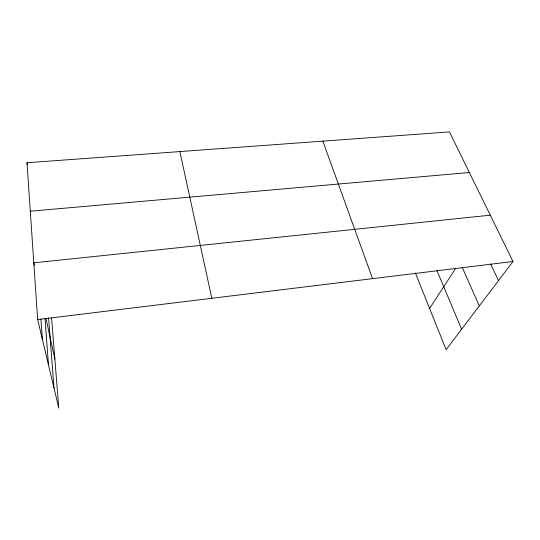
<?xml version="1.0" encoding="UTF-8"?>
<svg xmlns="http://www.w3.org/2000/svg" width="540" height="540" viewBox="0 0 540 540"><rect width="100%" height="100%" fill="white"/><g stroke="black" fill="none" stroke-linecap="round" stroke-linejoin="round"><path stroke-width="0.81" d="M429.584 308.455L455.699 268.333M51.59 317.966L58.779 408.092L37.658 319.559L27 162.736L449.435 131.909L513 261.495L446.101 349.697L415.388 272.99M37.658 319.559L513 261.495M490.286 215.183L33.804 262.805L34.337 265.255M30.294 211.208L469.355 172.51M490.685 263.999L498.494 280.618M462.233 267.361L479.318 305.897M436.88 270.398L461.606 329.252M322.859 141.143L372.533 278.654M45.954 318.344L54.878 359.127M179.861 151.578L211.835 298.283M27 162.736L27.311 164.349M48.58 317.878L54 388.051M45.023 318.533L48.458 364.811M40.932 319.16L42.356 339.228"/></g></svg>
